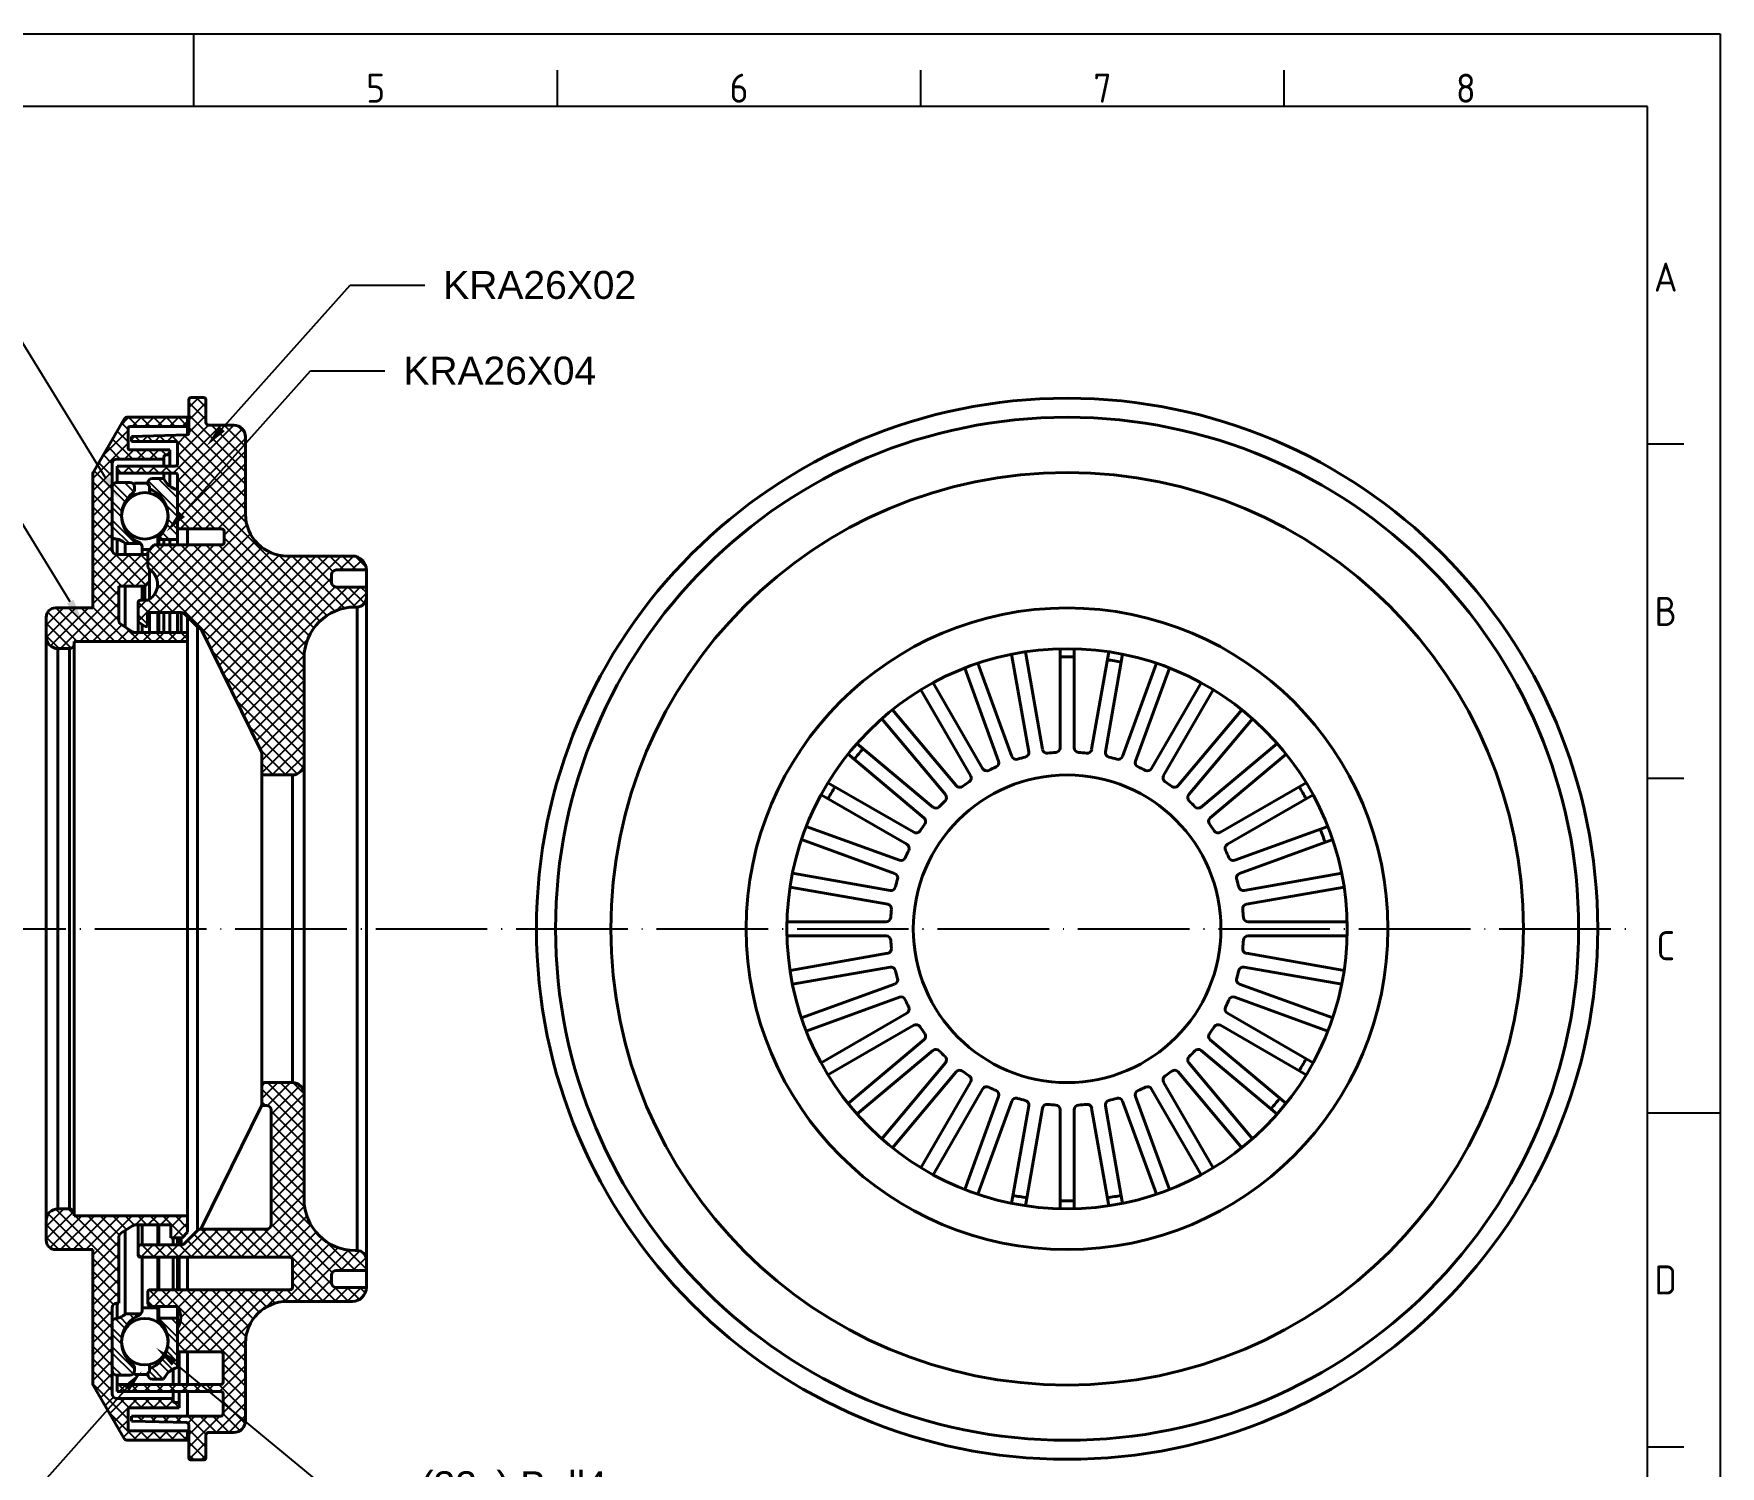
# Model space of a CAD drawing. Header units: millimetres. Extents: x 5041 to 5369, y 1806 to 2038.
# Drawn here: x 5187.5 to 5368.8, y 1883.7 to 2037.7 of the extents above; entities that cross this region are included whole.
import ezdxf
from ezdxf import colors
from ezdxf.entities.mleader import LeaderData, LeaderLine
from ezdxf.enums import TextEntityAlignment as Align
from ezdxf.math import Vec2, Vec3

# ---------------------------------------------------------------- set-up
doc = ezdxf.new("R2010")
doc.units = ezdxf.units.MM
doc.linetypes.add('ACAD_ISO04W100', pattern=[30, 24, -3, 0, -3])
doc.linetypes.add('ACAD_ISO05W100', pattern=[33, 24, -3, 0, -3, 0, -3])
for name, color, linetype, lineweight in [('AM_0', 7, 'Continuous', 40), ('AM_4', 1, 'ACAD_ISO04W100', 25), ('AM_5', 3, 'Continuous', 25), ('AM_BOR', 2, 'ACAD_ISO05W100', 35)]:
    doc.layers.add(name, color=color, linetype=linetype, lineweight=lineweight)
doc.styles.add('ACISOTS', font='isocp.shx', dxfattribs={"height": 1})
doc.styles.get("Standard").update_dxf_attribs({"font": 'arial.ttf'})
pattern_1 = [(315, (3410.1688, 6791.9046), (0.67351921, 0.67351921), []), (45, (3410.1688, 6791.9046), (-0.67351921, 0.67351921), [])]
pattern_2 = [(315, (3410.1688, 6791.9046), (1.0102788, 1.0102788), []), (315, (3410.1688, 6791.2311), (1.0102788, 1.0102788), [])]

# ---------------------------------------------------------------- blocks, each defined once
blk = doc.blocks.new('A3 ZTL')
for p, q in [((401.17, 280.82), (19.57, 280.82)), ((401.17, 9.78), (401.17, 280.82))]:
    blk.add_line(p, q)
at = {"layer": 'AM_BOR', "color": 135, "linetype": 'Continuous', "lineweight": 25}
for p, q in [((0, 290.61), (410.96, 290.61)), ((410.96, 290.61), (410.96, 0))]:
    blk.add_line(p, q, dxfattribs=at)
at = {"layer": 'AM_BOR', "color": 135, "lineweight": 25}
for p, q in [((205.48, 280.82), (205.48, 290.61)), ((254.4, 280.82), (254.4, 285.71)), ((303.33, 280.82), (303.33, 285.71)), ((352.25, 280.82), (352.25, 285.71)), ((406.07, 235.32), (401.17, 235.32)), ((406.07, 190.31), (401.17, 190.31)), ((401.17, 145.3), (410.96, 145.3)), ((406.07, 100.29), (401.17, 100.29))]:
    blk.add_line(p, q, dxfattribs=at)
at = {"layer": 'AM_BOR', "color": 135, "lineweight": 25, "style": 'ACISOTS'}
for s, p in [('5', (229.94, 283.27)), ('6', (278.86, 283.27)), ('7', (327.79, 283.27)), ('8', (376.71, 283.27)), ('A', (403.62, 257.83)), ('B', (403.62, 212.82)), ('C', (403.62, 167.81)), ('D', (403.62, 122.8))]:
    blk.add_text(s, height=3.91, dxfattribs=at).set_placement(p, align=Align.MIDDLE)

msp = doc.modelspace()

# ---------------------------------------------------------------- hatches: boundary and pattern name
at = {"layer": 'AM_5'}
h = msp.add_hatch(dxfattribs=at)
h.set_pattern_fill('ANSI37', color=256, scale=0.3, angle=-90, style=0)
h.set_pattern_definition(pattern_1)
h.paths.add_polyline_path([(5211.95, 1960.58, -0.114796), (5212, 1960.35), (5212, 1958.26, 0.414214), (5212.25, 1958.01), (5215.3, 1958.01, 0.414214), (5216.55, 1959.26), (5216.55, 1970.57, -0.414214), (5222.05, 1976.07), (5222.25, 1976.07, 0.414214), (5223.25, 1977.07), (5223.25, 1978.22), (5220, 1978.22, -0.414214), (5219.5, 1978.72), (5219.5, 1979.55, -0.414214), (5220, 1980.05), (5223.25, 1980.05, 0.414214), (5221.75, 1981.55), (5214.75, 1981.55, -0.414214), (5210.25, 1986.05), (5210.25, 1994.37, 0.414214), (5209, 1995.62), (5206.3, 1995.62, -0.414214), (5206, 1995.92), (5206, 1998.35, 0.414214), (5205.75, 1998.6), (5204.4, 1998.6, 0.414214), (5204.15, 1998.35), (5204.15, 1994.77, -0.406101), (5203.95, 1994.57), (5197.99, 1994.42), (5197.99, 1993.87), (5202.7, 1993.87, -0.414214), (5202.95, 1993.62), (5202.95, 1991.47, -0.414214), (5202.7, 1991.22), (5196.44, 1991.22), (5196.44, 1990.47), (5202.7, 1990.47, -0.414214), (5202.95, 1990.22), (5202.95, 1984.72, 0.414214), (5203.2, 1984.47), (5207.7, 1984.47, -0.414214), (5207.95, 1984.22), (5207.95, 1983, -0.414214), (5207.7, 1982.75), (5200.45, 1982.75), (5199.75, 1982.05), (5199.75, 1980.5, 0.247019), (5199.96, 1980.09, -0.543166), (5199.88, 1976.87, -0.138165), (5199.62, 1976.8), (5198.95, 1976.8, 0.414214), (5198.7, 1976.55), (5198.7, 1975.72), (5198.7, 1974.47), (5199.45, 1973.97), (5199.7, 1973.97), (5199.7, 1975.47), (5203.34, 1975.47, -0.198912), (5203.69, 1975.32), (5205.1, 1973.92, 0.109878), (5205.28, 1973.8, -0.193867), (5205.56, 1973.55)])
h = msp.add_hatch(dxfattribs=at)
h.set_pattern_fill('ANSI37', color=256, scale=0.3, angle=-90, style=0)
h.set_pattern_definition(pattern_1)
h.paths.add_polyline_path([(5204.03, 1972.35), (5204.03, 1973.32), (5198.38, 1973.32, -0.146218), (5198.11, 1973.4), (5196.86, 1974.22, -0.252691), (5196.63, 1974.64), (5196.63, 1978.32), (5199.43, 1978.32), (5199.93, 1978.82), (5199.93, 1980.12, -0.226438), (5199.75, 1980.5), (5199.75, 1981.72), (5196.43, 1981.72, -0.414214), (5195.93, 1982.22), (5195.93, 1991.47, -0.414214), (5196.43, 1991.97), (5201.48, 1991.97), (5201.48, 1992.22, -0.414214), (5201.68, 1992.42), (5202.13, 1992.42), (5202.13, 1992.97), (5197.83, 1992.97, -0.414214), (5197.63, 1993.17), (5197.63, 1995.27, -0.414214), (5197.83, 1995.47), (5204.03, 1995.47), (5204.03, 1996.47), (5197.48, 1996.47, 0.26675), (5197.26, 1996.35), (5193.87, 1990.53, 0.132791), (5193.83, 1990.4), (5193.83, 1975.97), (5189.83, 1975.97, 0.414214), (5188.83, 1974.97), (5188.83, 1972.85, 0.414214), (5190.08, 1971.6), (5191.33, 1971.6, 0.414214), (5191.83, 1972.1), (5191.83, 1972.35)])
h = msp.add_hatch(dxfattribs=at)
h.set_pattern_fill('ANSI32', color=256, scale=0.15, angle=-90, style=0)
h.set_pattern_definition(pattern_2)
h.paths.add_polyline_path([(5202.75, 1983.33, 0.414214), (5202.95, 1983.53), (5202.95, 1988.65, -0.229369), (5201.45, 1989.9), (5200.25, 1989.9, 0.414214), (5199.75, 1989.4), (5199.75, 1989.28), (5199.93, 1989.1), (5199.93, 1988.78, 0.009496), (5199.94, 1988.76, -0.547566), (5200.98, 1983.64, 0.607221), (5201.15, 1983.33)])
h.paths.add_polyline_path([(5197.33, 1982.9), (5198.99, 1982.9, 0.099246), (5198.83, 1983.01, -0.574443), (5198.14, 1988.33, 0.232602), (5198.33, 1988.73), (5198.33, 1988.97, 0.414214), (5197.83, 1989.47), (5196.43, 1989.47, 0.414214), (5195.93, 1988.97), (5195.93, 1983.62, 0.39581), (5196.12, 1983.42, -0.173369)])
h = msp.add_hatch(dxfattribs=at)
h.set_pattern_fill('ANSI37', color=256, scale=0.3, angle=-90, style=0)
h.set_pattern_definition(pattern_1)
h.paths.add_polyline_path([(5221.75, 1901.4, 0.414214), (5223.25, 1902.9), (5220, 1902.9, -0.414214), (5219.5, 1903.4), (5219.5, 1904.22, -0.414214), (5220, 1904.72), (5223.25, 1904.72), (5223.25, 1905.87, 0.414214), (5222.25, 1906.87), (5222.05, 1906.87, -0.414214), (5216.55, 1912.37), (5216.55, 1923.68, 0.414214), (5215.3, 1924.93), (5212.25, 1924.93, 0.414214), (5212, 1924.68), (5212, 1922.47), (5212.5, 1922.47, -0.414214), (5213, 1921.97), (5213, 1909.67, -0.414214), (5212.5, 1909.17), (5205.35, 1909.17, -0.036651), (5205.28, 1909.14, 0.109878), (5205.1, 1909.02), (5203.69, 1907.62, -0.198912), (5203.34, 1907.47), (5198.95, 1907.47, 0.414214), (5198.7, 1907.22), (5198.7, 1906.81), (5198.7, 1906.4, 0.414214), (5198.95, 1906.15), (5215.05, 1906.15, -0.414214), (5215.3, 1905.9), (5215.3, 1902.9, -0.414214), (5215.05, 1902.65), (5200, 1902.65, 0.414214), (5199.75, 1902.4), (5199.75, 1901.12), (5200, 1900.87), (5202.95, 1900.87, -0.293451), (5202.95, 1898.47), (5202.95, 1896.22, 0.414214), (5203.2, 1895.97), (5207.6, 1895.97, -0.414214), (5207.85, 1895.72), (5207.85, 1892.72, -0.414214), (5207.6, 1892.47), (5196.44, 1892.47), (5196.44, 1891.72), (5207.6, 1891.72, -0.414214), (5207.85, 1891.47), (5207.85, 1889.32, -0.414214), (5207.6, 1889.07), (5197.99, 1889.07), (5197.99, 1888.52), (5203.95, 1888.38, -0.40804), (5204.15, 1888.18), (5204.15, 1884.6, 0.414214), (5204.4, 1884.35), (5205.75, 1884.35, 0.414214), (5206, 1884.6), (5206, 1887.02, -0.414214), (5206.3, 1887.32), (5209, 1887.32, 0.414214), (5210.25, 1888.57), (5210.25, 1896.9, -0.414214), (5214.75, 1901.4)])
h = msp.add_hatch(dxfattribs=at)
h.set_pattern_fill('ANSI37', color=256, scale=0.3, angle=-90, style=0)
h.set_pattern_definition(pattern_1)
h.paths.add_polyline_path([(5197.26, 1886.6, 0.26675), (5197.48, 1886.47), (5204.03, 1886.47), (5204.03, 1887.47), (5197.83, 1887.47, -0.414214), (5197.63, 1887.67), (5197.63, 1889.77, -0.414214), (5197.83, 1889.97), (5203.13, 1889.97), (5203.13, 1890.52), (5202.68, 1890.52, -0.414214), (5202.48, 1890.72), (5202.48, 1890.97), (5196.43, 1890.97, -0.414214), (5195.93, 1891.47), (5195.93, 1900.72, -0.414214), (5196.43, 1901.22), (5196.63, 1901.22), (5196.63, 1908.3, -0.252691), (5196.86, 1908.72), (5198.11, 1909.54, -0.146218), (5198.38, 1909.62), (5202.23, 1909.62), (5202.23, 1908.25), (5203.43, 1908.25), (5204.03, 1908.85), (5204.03, 1910.6), (5191.83, 1910.6), (5191.83, 1910.85, 0.414214), (5191.33, 1911.35), (5190.08, 1911.35, 0.414214), (5188.83, 1910.1), (5188.83, 1907.97, 0.414214), (5189.83, 1906.97), (5193.83, 1906.97), (5193.83, 1892.54, 0.132791), (5193.87, 1892.41)])
h = msp.add_hatch(dxfattribs=at)
h.set_pattern_fill('ANSI32', color=256, scale=0.15, angle=-90, style=0)
h.set_pattern_definition(pattern_2)
h.paths.add_polyline_path([(5197.83, 1893.47, 0.414214), (5198.33, 1893.97), (5198.33, 1894.21, 0.232602), (5198.14, 1894.61, -0.574443), (5198.83, 1899.94, 0.099246), (5198.99, 1900.05), (5197.33, 1900.05, -0.173369), (5196.12, 1899.52, 0.39581), (5195.93, 1899.32), (5195.93, 1893.97, 0.414214), (5196.43, 1893.47)])
h = msp.add_hatch(dxfattribs=at)
h.set_pattern_fill('ANSI32', color=256, scale=0.15, angle=-90, style=0)
h.set_pattern_definition(pattern_2)
h.paths.add_polyline_path([(5202.95, 1894.29), (5202.95, 1899.41, 0.414214), (5202.75, 1899.61), (5201.15, 1899.61, 0.607221), (5200.98, 1899.3, -0.547566), (5199.94, 1894.18, 0.009496), (5199.93, 1894.17), (5199.93, 1893.85), (5199.75, 1893.67), (5199.75, 1893.54, 0.414214), (5200.25, 1893.04), (5201.45, 1893.04, -0.229369)])

# ---------------------------------------------------------------- linework, layer by layer
at = {"layer": 'AM_0'}
for p, q in [((5204.15, 1998.35), (5204.15, 1994.77)), ((5205.75, 1998.6), (5204.4, 1998.6)), ((5206, 1995.92), (5206, 1998.35)), ((5197.48, 1996.47), (5204.03, 1996.47)), ((5204.03, 1996.47), (5204.03, 1995.47)), ((5197.26, 1996.35), (5193.87, 1990.53)), ((5197.63, 1993.17), (5197.63, 1995.27)), ((5197.83, 1995.47), (5204.03, 1995.47)), ((5204.03, 1995.47), (5204.03, 1994.59)), ((5209, 1995.62), (5206.3, 1995.62)), ((5202.13, 1992.97), (5197.83, 1992.97)), ((5203.95, 1994.57), (5197.99, 1994.42)), ((5197.99, 1994.42), (5197.99, 1993.87)), ((5197.99, 1993.87), (5202.7, 1993.87)), ((5202.13, 1992.97), (5202.13, 1992.42)), ((5202.95, 1993.62), (5202.95, 1991.47)), ((5210.25, 1994.37), (5210.25, 1986.05)), ((5195.93, 1991.47), (5195.93, 1982.22)), ((5196.43, 1991.97), (5201.48, 1991.97)), ((5202.7, 1991.22), (5196.44, 1991.22)), ((5196.44, 1991.22), (5196.44, 1990.47)), ((5201.48, 1992.22), (5201.48, 1991.97)), ((5201.48, 1991.97), (5201.48, 1991.22)), ((5202.13, 1992.42), (5201.68, 1992.42)), ((5202.13, 1992.42), (5202.13, 1991.22)), ((5193.83, 1990.4), (5193.83, 1975.97)), ((5196.43, 1989.47), (5197.83, 1989.47)), ((5196.44, 1990.47), (5202.7, 1990.47)), ((5196.44, 1990.47), (5196.44, 1989.47)), ((5198.33, 1989.4), (5198.22, 1989.29)), ((5198.33, 1989.4), (5199.63, 1989.4)), ((5199.63, 1989.4), (5199.93, 1989.1)), ((5199.75, 1989.4), (5199.75, 1989.28)), ((5201.45, 1989.9), (5200.25, 1989.9)), ((5201.48, 1990.47), (5201.48, 1989.83)), ((5202.13, 1990.47), (5202.13, 1989.04)), ((5202.95, 1990.22), (5202.95, 1984.72)), ((5195.93, 1988.97), (5195.93, 1983.62)), ((5198.03, 1988.24), (5198.03, 1987.94)), ((5198.33, 1988.97), (5198.33, 1988.73)), ((5199.93, 1989.1), (5199.93, 1988.32)), ((5202.95, 1988.65), (5202.95, 1984.05)), ((5202.95, 1988.65), (5202.95, 1983.53)), ((5198.03, 1983.8), (5198.03, 1983.5)), ((5200.83, 1982.75), (5200.83, 1983.8)), ((5200.83, 1983.8), (5200.83, 1982.75)), ((5202.95, 1982.75), (5202.95, 1984.05)), ((5203.2, 1984.47), (5207.7, 1984.47)), ((5204.03, 1984.47), (5204.03, 1982.75)), ((5207.95, 1984.22), (5207.95, 1983)), ((5196.44, 1983.37), (5196.44, 1981.72)), ((5198.99, 1982.9), (5197.33, 1982.9)), ((5197.33, 1982.9), (5197.33, 1981.72)), ((5199.13, 1981.72), (5199.13, 1982.55)), ((5199.95, 1982.25), (5199.13, 1982.25)), ((5199.75, 1982.05), (5200.45, 1982.75)), ((5199.75, 1982.05), (5199.75, 1980.5)), ((5207.7, 1982.75), (5200.45, 1982.75)), ((5200.95, 1983.53), (5200.95, 1982.75)), ((5201.15, 1983.33), (5202.75, 1983.33)), ((5201.48, 1983.33), (5201.48, 1982.75)), ((5202.13, 1983.33), (5202.13, 1982.75)), ((5199.75, 1981.72), (5196.43, 1981.72)), ((5221.75, 1981.55), (5214.75, 1981.55)), ((5196.63, 1978.32), (5196.63, 1974.64)), ((5196.63, 1978.32), (5199.43, 1978.32)), ((5197.33, 1978.32), (5197.33, 1973.91)), ((5199.13, 1976.8), (5199.13, 1978.32)), ((5199.93, 1978.82), (5199.43, 1978.32)), ((5199.43, 1978.32), (5199.43, 1976.8)), ((5199.93, 1980.12), (5199.93, 1976.9)), ((5219.5, 1979.55), (5219.5, 1978.72)), ((5223.25, 1980.05), (5220, 1980.05)), ((5223.25, 1980.05), (5223.25, 1977.07)), ((5198.7, 1976.55), (5198.7, 1975.72)), ((5198.95, 1976.8), (5199.62, 1976.8)), ((5220, 1978.22), (5223.25, 1978.22)), ((5223.25, 1977.07), (5223.25, 1941.47)), ((5188.83, 1974.97), (5188.83, 1972.85)), ((5189.83, 1975.97), (5193.83, 1975.97)), ((5198.7, 1976.13), (5198.7, 1973.32)), ((5199.7, 1975.47), (5203.34, 1975.47)), ((5199.7, 1973.97), (5199.7, 1975.47)), ((5199.93, 1975.47), (5199.93, 1973.32)), ((5200.83, 1975.47), (5200.83, 1973.32)), ((5200.83, 1973.32), (5200.83, 1975.47)), ((5200.95, 1973.32), (5200.95, 1975.47)), ((5201.48, 1975.47), (5201.48, 1973.32)), ((5202.13, 1975.47), (5202.13, 1973.32)), ((5202.95, 1973.32), (5202.95, 1975.47)), ((5203.34, 1975.47), (5203.34, 1973.32)), ((5203.55, 1975.47), (5203.55, 1975.47)), ((5203.69, 1975.32), (5205.1, 1973.92)), ((5204.03, 1974.99), (5204.03, 1941.47)), ((5222.25, 1976.07), (5222.05, 1976.07)), ((5222.25, 1976.07), (5222.25, 1941.47)), ((5198.11, 1973.4), (5196.86, 1974.22)), ((5204.03, 1973.32), (5198.38, 1973.32)), ((5199.45, 1973.97), (5198.7, 1974.47)), ((5199.13, 1973.32), (5199.13, 1974.18)), ((5199.45, 1973.97), (5199.7, 1973.97)), ((5204.03, 1973.32), (5204.03, 1972.35)), ((5205.1, 1973.92), (5205.1, 1941.47)), ((5205.56, 1973.55), (5211.95, 1960.58)), ((5188.83, 1972.85), (5188.83, 1941.47)), ((5190.08, 1971.6), (5191.33, 1971.6)), ((5190.08, 1971.6), (5190.08, 1941.47)), ((5191.33, 1971.6), (5191.33, 1941.47)), ((5191.83, 1972.35), (5191.83, 1972.1)), ((5191.83, 1972.35), (5204.03, 1972.35)), ((5191.83, 1972.1), (5191.83, 1941.47)), ((5204.03, 1972.35), (5204.03, 1941.47)), ((5294.1, 1971.26), (5295.95, 1960.77)), ((5297.84, 1971.59), (5297.84, 1960.93)), ((5299.34, 1971.59), (5299.34, 1960.93)), ((5303.08, 1971.26), (5301.23, 1960.77)), ((5216.55, 1970.57), (5216.55, 1941.47)), ((5287.59, 1969.51), (5291.23, 1959.5)), ((5289, 1970.03), (5292.64, 1960.01)), ((5292.62, 1971), (5294.47, 1960.51)), ((5304.56, 1971), (5302.71, 1960.51)), ((5308.19, 1970.03), (5304.54, 1960.01)), ((5309.6, 1969.51), (5305.95, 1959.5)), ((5284.18, 1967.93), (5289.51, 1958.7)), ((5313, 1967.93), (5307.67, 1958.7)), ((5282.88, 1967.18), (5288.21, 1957.95)), ((5314.3, 1967.18), (5308.97, 1957.95)), ((5278.66, 1964.06), (5285.51, 1955.9)), ((5279.81, 1965.02), (5286.66, 1956.86)), ((5317.37, 1965.02), (5310.52, 1956.86)), ((5318.52, 1964.06), (5311.67, 1955.9)), ((5212, 1958.26), (5212, 1960.35)), ((5275.04, 1960.25), (5283.2, 1953.41)), ((5276, 1961.4), (5284.17, 1954.55)), ((5321.18, 1961.4), (5313.02, 1954.55)), ((5322.14, 1960.25), (5313.98, 1953.41)), ((5212, 1958.26), (5212, 1941.47)), ((5212.25, 1958.01), (5215.3, 1958.01)), ((5215.3, 1958.01), (5215.3, 1941.47)), ((5272.88, 1957.18), (5282.11, 1951.85)), ((5324.3, 1957.18), (5315.07, 1951.85)), ((5272.13, 1955.88), (5281.36, 1950.55)), ((5325.05, 1955.88), (5315.82, 1950.55)), ((5270.55, 1952.48), (5280.56, 1948.83)), ((5326.63, 1952.48), (5316.62, 1948.83)), ((5270.03, 1951.07), (5280.05, 1947.42)), ((5327.15, 1951.07), (5317.13, 1947.42)), ((5268.8, 1945.96), (5279.3, 1944.11)), ((5269.06, 1947.44), (5279.56, 1945.59)), ((5328.12, 1947.44), (5317.62, 1945.59)), ((5328.38, 1945.96), (5317.89, 1944.11)), ((5268.47, 1942.22), (5279.13, 1942.22)), ((5328.71, 1942.22), (5318.05, 1942.22)), ((5188.83, 1910.1), (5188.83, 1941.47)), ((5190.08, 1911.35), (5190.08, 1941.47)), ((5191.33, 1911.35), (5191.33, 1941.47)), ((5191.83, 1910.85), (5191.83, 1941.47)), ((5204.03, 1910.6), (5204.03, 1941.47)), ((5205.1, 1909.02), (5205.1, 1941.47)), ((5212, 1924.68), (5212, 1941.47)), ((5215.3, 1924.93), (5215.3, 1941.47)), ((5216.55, 1912.37), (5216.55, 1941.47)), ((5222.25, 1906.87), (5222.25, 1941.47)), ((5223.25, 1905.87), (5223.25, 1941.47)), ((5268.47, 1940.72), (5279.13, 1940.72)), ((5328.71, 1940.72), (5318.05, 1940.72)), ((5268.8, 1936.98), (5279.3, 1938.83)), ((5328.38, 1936.98), (5317.89, 1938.83)), ((5269.06, 1935.5), (5279.56, 1937.35)), ((5328.12, 1935.5), (5317.62, 1937.35)), ((5270.03, 1931.88), (5280.05, 1935.52)), ((5327.15, 1931.88), (5317.13, 1935.52)), ((5270.55, 1930.47), (5280.56, 1934.11)), ((5326.63, 1930.47), (5316.62, 1934.11)), ((5272.13, 1927.06), (5281.36, 1932.39)), ((5325.05, 1927.06), (5315.82, 1932.39)), ((5272.88, 1925.76), (5282.11, 1931.09)), ((5275.04, 1922.69), (5283.2, 1929.54)), ((5322.14, 1922.69), (5313.98, 1929.54)), ((5324.3, 1925.76), (5315.07, 1931.09)), ((5276, 1921.54), (5284.17, 1928.39)), ((5321.18, 1921.54), (5313.02, 1928.39)), ((5278.66, 1918.88), (5285.51, 1927.05)), ((5279.81, 1917.92), (5286.66, 1926.08)), ((5317.37, 1917.92), (5310.52, 1926.08)), ((5318.52, 1918.88), (5311.67, 1927.05)), ((5212, 1924.68), (5212, 1922.47)), ((5212.25, 1924.93), (5215.3, 1924.93)), ((5282.88, 1915.77), (5288.21, 1924.99)), ((5284.18, 1915.02), (5289.51, 1924.24)), ((5313, 1915.02), (5307.67, 1924.24)), ((5314.3, 1915.77), (5308.97, 1924.99)), ((5205.56, 1909.39), (5211.95, 1922.37)), ((5211.98, 1922.47), (5212.5, 1922.47)), ((5287.59, 1913.43), (5291.23, 1923.44)), ((5289, 1912.92), (5292.64, 1922.93)), ((5292.62, 1911.94), (5294.47, 1922.44)), ((5294.1, 1911.68), (5295.95, 1922.18)), ((5303.08, 1911.68), (5301.23, 1922.18)), ((5304.56, 1911.94), (5302.71, 1922.44)), ((5308.19, 1912.92), (5304.54, 1922.93)), ((5309.6, 1913.43), (5305.95, 1923.44)), ((5213, 1909.67), (5213, 1921.97)), ((5297.84, 1911.36), (5297.84, 1922.01)), ((5299.34, 1911.36), (5299.34, 1922.01)), ((5190.08, 1911.35), (5191.33, 1911.35)), ((5188.83, 1907.97), (5188.83, 1910.1)), ((5191.83, 1910.6), (5191.83, 1910.85)), ((5191.83, 1910.6), (5204.03, 1910.6)), ((5198.11, 1909.54), (5196.86, 1908.72)), ((5202.23, 1909.62), (5198.38, 1909.62)), ((5198.7, 1906.81), (5198.7, 1909.62)), ((5199.13, 1909.62), (5199.13, 1907.47)), ((5200.83, 1907.47), (5200.83, 1909.62)), ((5200.83, 1909.62), (5200.83, 1907.47)), ((5200.95, 1907.47), (5200.95, 1909.62)), ((5202.23, 1908.25), (5202.23, 1909.62)), ((5204.03, 1908.85), (5204.03, 1910.6)), ((5196.63, 1901.22), (5196.63, 1908.3)), ((5197.33, 1900.05), (5197.33, 1909.03)), ((5203.43, 1908.25), (5202.23, 1908.25)), ((5202.48, 1907.47), (5202.48, 1908.25)), ((5202.95, 1908.25), (5202.95, 1907.47)), ((5203.13, 1907.47), (5203.13, 1908.25)), ((5203.34, 1907.47), (5203.34, 1908.25)), ((5204.03, 1908.85), (5203.43, 1908.25)), ((5203.69, 1907.62), (5205.1, 1909.02)), ((5212.5, 1909.17), (5205.35, 1909.17)), ((5189.83, 1906.97), (5193.83, 1906.97)), ((5193.83, 1892.54), (5193.83, 1906.97)), ((5198.7, 1906.4), (5198.7, 1907.22)), ((5198.95, 1907.47), (5203.34, 1907.47)), ((5198.95, 1906.15), (5199.62, 1906.15)), ((5198.95, 1906.15), (5215.05, 1906.15)), ((5199.13, 1906.15), (5199.13, 1900.4)), ((5200.83, 1906.15), (5200.83, 1902.65)), ((5200.83, 1902.65), (5200.83, 1906.15)), ((5200.95, 1902.65), (5200.95, 1906.15)), ((5202.48, 1902.65), (5202.48, 1906.15)), ((5202.95, 1906.15), (5202.95, 1902.65)), ((5203.13, 1902.65), (5203.13, 1906.15)), ((5203.55, 1907.47), (5203.55, 1907.47)), ((5204.03, 1902.65), (5204.03, 1906.15)), ((5215.3, 1902.9), (5215.3, 1905.9)), ((5222.25, 1906.87), (5222.05, 1906.87)), ((5223.25, 1902.9), (5223.25, 1905.87)), ((5219.5, 1903.4), (5219.5, 1904.22)), ((5220, 1904.72), (5223.25, 1904.72)), ((5199.75, 1901.12), (5199.75, 1902.4)), ((5215.05, 1902.65), (5200, 1902.65)), ((5223.25, 1902.9), (5220, 1902.9)), ((5195.93, 1891.47), (5195.93, 1900.72)), ((5196.43, 1901.22), (5196.63, 1901.22)), ((5196.44, 1899.57), (5196.44, 1901.22)), ((5200.63, 1900.7), (5199.13, 1900.7)), ((5200, 1900.87), (5199.75, 1901.12)), ((5202.95, 1900.87), (5200, 1900.87)), ((5200.83, 1900.2), (5200.83, 1900.87)), ((5200.83, 1900.87), (5200.83, 1899.14)), ((5200.83, 1899.14), (5200.83, 1900.5)), ((5200.95, 1899.41), (5200.95, 1900.87)), ((5202.95, 1900.87), (5202.95, 1898.89)), ((5221.75, 1901.4), (5214.75, 1901.4)), ((5195.93, 1893.97), (5195.93, 1899.32)), ((5198.99, 1900.05), (5197.33, 1900.05)), ((5198.03, 1899.14), (5198.03, 1899.44)), ((5201.15, 1899.61), (5202.75, 1899.61)), ((5202.95, 1894.29), (5202.95, 1899.41)), ((5202.95, 1894.29), (5202.95, 1898.89)), ((5202.95, 1896.22), (5202.95, 1898.47)), ((5210.25, 1888.57), (5210.25, 1896.9)), ((5198.03, 1894.7), (5198.03, 1895)), ((5203.13, 1892.47), (5203.13, 1895.98)), ((5207.6, 1895.97), (5203.2, 1895.97)), ((5204.03, 1892.47), (5204.03, 1895.97)), ((5207.85, 1892.72), (5207.85, 1895.72)), ((5196.43, 1893.47), (5197.83, 1893.47)), ((5196.44, 1892.47), (5196.44, 1893.47)), ((5198.33, 1893.55), (5198.22, 1893.65)), ((5198.33, 1893.97), (5198.33, 1894.21)), ((5198.33, 1893.55), (5199.63, 1893.55)), ((5199.63, 1893.55), (5199.93, 1893.85)), ((5199.75, 1893.54), (5199.75, 1893.67)), ((5199.93, 1893.85), (5199.93, 1894.62)), ((5202.48, 1892.47), (5202.48, 1894.12)), ((5197.26, 1886.6), (5193.87, 1892.41)), ((5196.44, 1892.47), (5207.6, 1892.47)), ((5196.44, 1891.72), (5196.44, 1892.47)), ((5207.6, 1891.72), (5196.44, 1891.72)), ((5201.45, 1893.04), (5200.25, 1893.04)), ((5202.48, 1890.97), (5202.48, 1891.72)), ((5203.13, 1890.52), (5203.13, 1891.72)), ((5204.03, 1889.07), (5204.03, 1891.72)), ((5207.85, 1889.32), (5207.85, 1891.47)), ((5196.43, 1890.97), (5202.48, 1890.97)), ((5197.63, 1889.77), (5197.63, 1887.67)), ((5203.13, 1889.97), (5197.83, 1889.97)), ((5202.48, 1890.72), (5202.48, 1890.97)), ((5203.13, 1890.52), (5202.68, 1890.52)), ((5203.13, 1889.97), (5203.13, 1890.52)), ((5197.99, 1889.07), (5207.6, 1889.07)), ((5197.99, 1888.52), (5197.99, 1889.07)), ((5203.95, 1888.38), (5197.99, 1888.52)), ((5204.15, 1884.6), (5204.15, 1888.18)), ((5197.48, 1886.47), (5204.03, 1886.47)), ((5197.83, 1887.47), (5204.03, 1887.47)), ((5204.03, 1886.47), (5204.03, 1887.47)), ((5206, 1887.02), (5206, 1884.6)), ((5209, 1887.32), (5206.3, 1887.32)), ((5205.75, 1884.35), (5204.4, 1884.35))]:
    msp.add_line(p, q, dxfattribs=at)
for centre, radius in [((5298.59, 1941.47), 57.05), ((5298.59, 1941.47), 55), ((5298.59, 1941.47), 49.06), ((5199.43, 1985.87), 2.5), ((5298.59, 1941.47), 34.5), ((5298.59, 1941.47), 30.12), ((5298.59, 1941.47), 16.54), ((5199.43, 1897.07), 2.5)]:
    msp.add_circle(centre, radius, dxfattribs=at)
for centre, radius, start, end in [((5204.4, 1998.35), 0.25, 90, 180), ((5205.75, 1998.35), 0.25, 0, 90), ((5197.48, 1996.22), 0.25, 90, 149.7436), ((5197.83, 1995.27), 0.2, 90, 180), ((5203.95, 1994.77), 0.2, 271.2103, 0), ((5206.3, 1995.92), 0.3, 180, 270), ((5209, 1994.37), 1.25, 0, 90), ((5197.83, 1993.17), 0.2, 180, 270), ((5202.7, 1993.62), 0.25, 0, 90), ((5196.43, 1991.47), 0.5, 90, 180), ((5201.68, 1992.22), 0.2, 90, 180), ((5202.7, 1991.47), 0.25, 270, 0), ((5194.08, 1990.4), 0.25, 149.7436, 180), ((5196.43, 1988.97), 0.5, 90, 180), ((5197.83, 1988.97), 0.5, 0, 90), ((5200.25, 1989.4), 0.5, 90, 180), ((5203.49, 1990.83), 2.24, 204.3576, 256.0312), ((5202.7, 1990.22), 0.25, 0, 90), ((5200.04, 1985.87), 3.11, 127.6229, 247.1226), ((5197.83, 1988.73), 0.5, 307.6229, 0), ((5200.25, 1989.16), 0.5, 230.2008, 232.3771), ((5198.83, 1985.87), 3.1, 314.0878, 68.9023), ((5214.75, 1986.05), 4.5, 180, 270), ((5203.2, 1984.72), 0.25, 180, 270), ((5207.7, 1984.22), 0.25, 0, 90), ((5196.13, 1983.62), 0.2, 180, 266.3766), ((5196.43, 1982.22), 0.5, 180, 270), ((5196, 1981.46), 1.96, 47.0345, 86.3766), ((5198.63, 1982.55), 0.5, 0, 67.1226), ((5201.15, 1983.53), 0.2, 144.932, 270), ((5202.75, 1983.53), 0.2, 270, 0), ((5207.7, 1983), 0.25, 270, 0), ((5200.25, 1980.5), 0.5, 180, 235.5015), ((5221.75, 1980.05), 1.5, 0, 90), ((5198.88, 1978.51), 1.92, 301.4638, 55.5015), ((5220, 1979.55), 0.5, 90, 180), ((5220, 1978.72), 0.5, 180, 270), ((5198.95, 1976.55), 0.25, 90, 180), ((5199.62, 1977.3), 0.5, 270, 301.4638), ((5222.25, 1977.07), 1, 270, 0), ((5189.83, 1974.97), 1, 90, 180), ((5203.34, 1974.97), 0.5, 45, 90), ((5222.05, 1970.57), 5.5, 90, 180), ((5197.13, 1974.64), 0.5, 180, 236.7251), ((5198.38, 1973.82), 0.5, 236.7251, 270), ((5205.45, 1974.27), 0.5, 225, 250.0815), ((5205.11, 1973.33), 0.5, 26.1947, 70.0815), ((5190.08, 1972.85), 1.25, 180, 270), ((5191.33, 1972.1), 0.5, 270, 0), ((5298.59, 1941.47), 29.25, 88.5307, 91.4693), ((5298.59, 1941.47), 29.25, 78.5307, 81.4693), ((5211.5, 1960.35), 0.5, 0, 26.1947), ((5298.59, 1941.47), 29.25, 138.5307, 141.4693), ((5293.98, 1960.42), 0.5, 283.6753, 10), ((5296.44, 1960.85), 0.5, 190, 276.3247), ((5298.59, 1941.47), 19, 93.6753, 96.3247), ((5297.34, 1960.93), 0.5, 273.6753, 360), ((5299.84, 1960.93), 0.5, 180, 266.3247), ((5298.59, 1941.47), 19, 83.6753, 86.3247), ((5300.74, 1960.85), 0.5, 263.6753, 350), ((5303.2, 1960.42), 0.5, 170, 256.3247), ((5215.3, 1959.26), 1.25, 270, 0), ((5289.94, 1958.95), 0.5, 210, 296.3247), ((5298.59, 1941.47), 19, 113.6753, 116.3247), ((5290.76, 1959.33), 0.5, 293.6753, 20), ((5293.11, 1960.18), 0.5, 200, 286.3247), ((5298.59, 1941.47), 19, 103.6753, 106.3247), ((5298.59, 1941.47), 19, 73.6753, 76.3247), ((5304.07, 1960.18), 0.5, 253.6753, 340), ((5306.42, 1959.33), 0.5, 160, 246.3247), ((5298.59, 1941.47), 19, 63.6753, 66.3247), ((5307.24, 1958.95), 0.5, 243.6753, 330), ((5212.25, 1958.26), 0.25, 180, 270), ((5298.59, 1941.47), 29.25, 148.5307, 151.4693), ((5287.04, 1957.18), 0.5, 220, 306.3247), ((5298.59, 1941.47), 19, 123.6753, 126.3247), ((5287.78, 1957.7), 0.5, 303.6753, 30), ((5309.4, 1957.7), 0.5, 150, 236.3247), ((5298.59, 1941.47), 19, 53.6753, 56.3247), ((5310.14, 1957.18), 0.5, 233.6753, 320), ((5298.59, 1941.47), 29.25, 28.5307, 31.4693), ((5298.59, 1941.47), 19, 133.6753, 136.3247), ((5285.12, 1955.57), 0.5, 313.6753, 40), ((5312.06, 1955.57), 0.5, 140, 226.3247), ((5298.59, 1941.47), 19, 43.6753, 46.3247), ((5282.88, 1953.02), 0.5, 323.6753, 50), ((5284.49, 1954.94), 0.5, 230, 316.3247), ((5312.69, 1954.94), 0.5, 223.6753, 310), ((5314.3, 1953.02), 0.5, 130, 216.3247), ((5282.36, 1952.28), 0.5, 240, 326.3247), ((5298.59, 1941.47), 19, 143.6753, 146.3247), ((5298.59, 1941.47), 19, 33.6753, 36.3247), ((5298.59, 1941.47), 19, 33.6753, 36.3247), ((5314.82, 1952.28), 0.5, 213.6753, 300), ((5298.59, 1941.47), 29.25, 18.5307, 21.4693), ((5298.59, 1941.47), 19, 153.6753, 156.3247), ((5281.11, 1950.12), 0.5, 333.6753, 60), ((5316.07, 1950.12), 0.5, 120, 206.3247), ((5298.59, 1941.47), 19, 23.6753, 26.3247), ((5298.59, 1941.47), 19, 23.6753, 26.3247), ((5280.73, 1949.3), 0.5, 250, 336.3247), ((5316.45, 1949.3), 0.5, 203.6753, 290), ((5279.64, 1946.08), 0.5, 260, 346.3247), ((5279.88, 1946.95), 0.5, 343.6753, 70), ((5298.59, 1941.47), 19, 163.6753, 166.3247), ((5317.3, 1946.95), 0.5, 110, 196.3247), ((5298.59, 1941.47), 19, 13.6753, 16.3247), ((5298.59, 1941.47), 19, 13.6753, 16.3247), ((5317.54, 1946.08), 0.5, 193.6753, 280), ((5279.21, 1943.62), 0.5, 353.6753, 80), ((5317.97, 1943.62), 0.5, 100, 186.3247), ((5279.13, 1942.72), 0.5, 270, 356.3247), ((5298.59, 1941.47), 19, 173.6753, 176.3247), ((5298.59, 1941.47), 19, 3.6753, 6.3247), ((5298.59, 1941.47), 19, 3.6753, 6.3247), ((5318.05, 1942.72), 0.5, 183.6753, 270), ((5279.13, 1940.22), 0.5, 3.6753, 90), ((5298.59, 1941.47), 19, 183.6753, 186.3247), ((5298.59, 1941.47), 19, 353.6753, 356.3247), ((5318.05, 1940.22), 0.5, 90, 176.3247), ((5279.21, 1939.32), 0.5, 280, 6.3247), ((5317.97, 1939.32), 0.5, 173.6753, 260), ((5279.64, 1936.86), 0.5, 13.6753, 100), ((5298.59, 1941.47), 19, 193.6753, 196.3247), ((5298.59, 1941.47), 19, 343.6753, 346.3247), ((5317.54, 1936.86), 0.5, 80, 166.3247), ((5279.88, 1935.99), 0.5, 290, 16.3247), ((5317.3, 1935.99), 0.5, 163.6753, 250), ((5280.73, 1933.64), 0.5, 23.6753, 110), ((5298.59, 1941.47), 19, 203.6753, 206.3247), ((5281.11, 1932.82), 0.5, 300, 26.3247), ((5316.07, 1932.82), 0.5, 153.6753, 240), ((5298.59, 1941.47), 19, 333.6753, 336.3247), ((5316.45, 1933.64), 0.5, 70, 156.3247), ((5282.36, 1930.66), 0.5, 33.6753, 120), ((5298.59, 1941.47), 19, 213.6753, 216.3247), ((5282.88, 1929.92), 0.5, 310, 36.3247), ((5314.3, 1929.92), 0.5, 143.6753, 230), ((5298.59, 1941.47), 19, 323.6753, 326.3247), ((5314.82, 1930.66), 0.5, 60, 146.3247), ((5284.49, 1928), 0.5, 43.6753, 130), ((5298.59, 1941.47), 19, 223.6753, 226.3247), ((5285.12, 1927.37), 0.5, 320, 46.3247), ((5312.06, 1927.37), 0.5, 133.6753, 220), ((5298.59, 1941.47), 19, 313.6753, 316.3247), ((5312.69, 1928), 0.5, 50, 136.3247), ((5287.04, 1925.76), 0.5, 53.6753, 140), ((5298.59, 1941.47), 19, 233.6753, 236.3247), ((5298.59, 1941.47), 19, 303.6753, 306.3247), ((5310.14, 1925.76), 0.5, 40, 126.3247), ((5298.59, 1941.47), 29.25, 328.5307, 331.4693), ((5212.25, 1924.68), 0.25, 90, 180), ((5215.3, 1923.68), 1.25, 0, 90), ((5287.78, 1925.24), 0.5, 330, 56.3247), ((5289.94, 1923.99), 0.5, 63.6753, 150), ((5298.59, 1941.47), 19, 243.6753, 246.3247), ((5290.76, 1923.61), 0.5, 340, 66.3247), ((5306.42, 1923.61), 0.5, 113.6753, 200), ((5298.59, 1941.47), 19, 293.6753, 296.3247), ((5307.24, 1923.99), 0.5, 30, 116.3247), ((5309.4, 1925.24), 0.5, 123.6753, 210), ((5211.5, 1922.59), 0.5, 333.8053, 0), ((5212.5, 1921.97), 0.5, 0, 90), ((5293.11, 1922.76), 0.5, 73.6753, 160), ((5298.59, 1941.47), 19, 253.6753, 256.3247), ((5293.98, 1922.52), 0.5, 350, 76.3247), ((5296.44, 1922.09), 0.5, 83.6753, 170), ((5298.59, 1941.47), 19, 263.6753, 266.3247), ((5297.34, 1922.01), 0.5, 0, 86.3247), ((5299.84, 1922.01), 0.5, 93.6753, 180), ((5298.59, 1941.47), 19, 273.6753, 276.3247), ((5300.74, 1922.09), 0.5, 10, 96.3247), ((5303.2, 1922.52), 0.5, 103.6753, 190), ((5298.59, 1941.47), 19, 283.6753, 286.3247), ((5304.07, 1922.76), 0.5, 20, 106.3247), ((5298.59, 1941.47), 29.25, 318.5307, 321.4693), ((5190.08, 1910.1), 1.25, 90, 180), ((5191.33, 1910.85), 0.5, 0, 90), ((5222.05, 1912.37), 5.5, 180, 270), ((5298.59, 1941.47), 29.25, 258.5307, 261.4693), ((5298.59, 1941.47), 29.25, 268.5307, 271.4693), ((5298.59, 1941.47), 29.25, 278.5307, 281.4693), ((5198.38, 1909.12), 0.5, 90, 123.2749), ((5212.5, 1909.67), 0.5, 270, 0), ((5189.83, 1907.97), 1, 180, 270), ((5197.13, 1908.3), 0.5, 123.2749, 180), ((5203.34, 1907.97), 0.5, 270, 315), ((5205.45, 1908.67), 0.5, 109.9185, 135), ((5205.11, 1909.61), 0.5, 289.9185, 333.8053), ((5198.95, 1907.22), 0.25, 90, 180), ((5198.95, 1906.4), 0.25, 180, 270), ((5215.05, 1905.9), 0.25, 0, 90), ((5222.25, 1905.87), 1, 0, 90), ((5220, 1904.22), 0.5, 90, 180), ((5200, 1902.4), 0.25, 90, 180), ((5215.05, 1902.9), 0.25, 270, 0), ((5220, 1903.4), 0.5, 180, 270), ((5221.75, 1902.9), 1.5, 270, 0), ((5196.43, 1900.72), 0.5, 90, 180), ((5198.63, 1900.4), 0.5, 292.8774, 0), ((5200.63, 1900.5), 0.2, 0, 90), ((5201.08, 1899.67), 2.22, 327.2912, 32.7088), ((5214.75, 1896.9), 4.5, 90, 180), ((5196.13, 1899.32), 0.2, 93.6234, 180), ((5196, 1901.48), 1.96, 273.6234, 312.9655), ((5200.04, 1897.07), 3.11, 112.8774, 232.3771), ((5198.83, 1897.07), 3.1, 291.0977, 45.9122), ((5201.15, 1899.41), 0.2, 90, 215.068), ((5202.75, 1899.41), 0.2, 0, 90), ((5203.2, 1896.22), 0.25, 180, 270), ((5207.6, 1895.72), 0.25, 0, 90), ((5196.43, 1893.97), 0.5, 180, 270), ((5197.83, 1893.97), 0.5, 270, 0), ((5197.83, 1894.21), 0.5, 0, 52.3771), ((5200.25, 1893.54), 0.5, 180, 270), ((5200.25, 1893.78), 0.5, 127.6229, 129.7992), ((5203.49, 1892.12), 2.24, 103.9688, 155.6424), ((5194.08, 1892.54), 0.25, 180, 210.2564), ((5196.43, 1891.47), 0.5, 180, 270), ((5207.6, 1892.72), 0.25, 270, 0), ((5207.6, 1891.47), 0.25, 0, 90), ((5197.83, 1889.77), 0.2, 90, 180), ((5202.68, 1890.72), 0.2, 180, 270), ((5197.83, 1887.67), 0.2, 180, 270), ((5203.95, 1888.18), 0.2, 0, 88.7897), ((5207.6, 1889.32), 0.25, 270, 0), ((5209, 1888.57), 1.25, 270, 0), ((5197.48, 1886.72), 0.25, 210.2564, 270), ((5206.3, 1887.02), 0.3, 90, 180), ((5204.4, 1884.6), 0.25, 180, 270), ((5205.75, 1884.6), 0.25, 270, 0)]:
    msp.add_arc(centre, radius, start, end, dxfattribs=at)
at = {"layer": 'AM_4', "ltscale": 0.5}
msp.add_line((5058.15, 1941.47), (5359.68, 1941.47), dxfattribs=at)

# ---------------------------------------------------------------- block references
at = {"linetype": 'ByBlock', "lineweight": 0, "xscale": 0.7986000000000003, "yscale": 0.7986000000000003, "zscale": 0.7986000000000003}
msp.add_blockref('A3 ZTL', (5040.62, 1805.64), dxfattribs=at)

# ---------------------------------------------------------------- leaders
at = {"layer": 'AM_5'}
ml = msp.add_multileader_mtext('Standard', dxfattribs=at)
ml.set_content('KRA26X02', color=256)
ml.set_leader_properties()
ml.build(insert=Vec2(0, 0))
ml.multileader.update_dxf_attribs({"arrow_head_size": 2.5})
ctx = ml.context
ctx.base_point, ctx.char_height, ctx.arrow_head_size, ctx.plane_origin = Vec3(5229.52, 2010.68), 3, 2.5, Vec3(5206.06, 1993.38)
notes = []
notes.append((ctx, [(0, (1, 1, 0), (5221.52, 2010.68), (1, 0), 8, [(0, [(5206.06, 1993.38)], 0, [])])]))
ctx.mtext.insert, ctx.mtext.flow_direction = Vec3(5231.52, 2012.2), 5
ml = msp.add_multileader_mtext('Standard', dxfattribs=at)
ml.set_content('KRA26X03', color=256)
ml.set_leader_properties()
ml.build(insert=Vec2(0, 0))
ml.multileader.update_dxf_attribs({"arrow_head_size": 2.5})
ctx = ml.context
ctx.base_point, ctx.char_height, ctx.arrow_head_size, ctx.plane_origin = Vec3(5153.1, 2006.03), 3, 2.5, Vec3(5196.58, 1987.71)
ctx.text_align_type = 2
notes.append((ctx, [(0, (1, 1, 0), (5185.33, 2006.03), (-1, 0), 8, [(0, [(5196.58, 1987.71)], 0, [])])]))
ctx.mtext.insert, ctx.mtext.alignment, ctx.mtext.flow_direction = Vec3(5175.33, 2007.56), 3, 5
ml = msp.add_multileader_mtext('Standard', dxfattribs=at)
ml.set_content('KRA26X04', color=256)
ml.set_leader_properties()
ml.build(insert=Vec2(0, 0))
ml.multileader.update_dxf_attribs({"arrow_head_size": 2.5})
ctx = ml.context
ctx.base_point, ctx.char_height, ctx.arrow_head_size, ctx.plane_origin = Vec3(5225.23, 2001.47), 3, 2.5, Vec3(5201.77, 1984.17)
notes.append((ctx, [(0, (1, 1, 0), (5217.23, 2001.47), (1, 0), 8, [(0, [(5201.77, 1984.17)], 0, [])])]))
ctx.mtext.insert, ctx.mtext.flow_direction = Vec3(5227.23, 2002.99), 5
ml = msp.add_multileader_mtext('Standard', dxfattribs=at)
ml.set_content('KRA26X01', color=256)
ml.set_leader_properties()
ml.build(insert=Vec2(0, 0))
ml.multileader.update_dxf_attribs({"arrow_head_size": 2.5})
ctx = ml.context
ctx.base_point, ctx.char_height, ctx.arrow_head_size, ctx.plane_origin = Vec3(5149.8, 1992.84), 3, 2.5, Vec3(5192.71, 1974.51)
ctx.text_align_type = 2
notes.append((ctx, [(0, (1, 1, 0), (5181.46, 1992.84), (-1, 0), 8, [(0, [(5192.71, 1974.51)], 0, [])])]))
ctx.mtext.insert, ctx.mtext.alignment, ctx.mtext.flow_direction = Vec3(5171.46, 1994.36), 3, 5
ml = msp.add_multileader_mtext('Standard', dxfattribs=at)
ml.set_content('(32x) Ball4', color=256)
ml.set_leader_properties()
ml.build(insert=Vec2(0, 0))
ml.multileader.update_dxf_attribs({"arrow_head_size": 2.5})
ctx = ml.context
ctx.base_point, ctx.char_height, ctx.arrow_head_size, ctx.plane_origin = Vec3(5227.08, 1881.19), 3, 2.5, Vec3(5200.65, 1896.4)
notes.append((ctx, [(0, (1, 1, 0), (5219.08, 1881.19), (1, 0), 8, [(0, [(5200.65, 1896.4)], 0, [])])]))
ctx.mtext.insert, ctx.mtext.flow_direction = Vec3(5229.08, 1883.13), 5
ml = msp.add_multileader_mtext('Standard', dxfattribs=at)
ml.set_content('KRA26X05', color=256)
ml.set_leader_properties()
ml.build(insert=Vec2(0, 0))
ml.multileader.update_dxf_attribs({"arrow_head_size": 2.5})
ctx = ml.context
ctx.base_point, ctx.char_height, ctx.arrow_head_size, ctx.plane_origin = Vec3(5154.61, 1880.14), 3, 2.5, Vec3(5199.12, 1893.9)
ctx.text_align_type = 2
notes.append((ctx, [(0, (1, 1, 0), (5186.87, 1880.14), (-1, 0), 8, [(0, [(5199.12, 1893.9)], 0, [])])]))
ctx.mtext.insert, ctx.mtext.alignment, ctx.mtext.flow_direction = Vec3(5176.87, 1881.67), 3, 5
for ctx, leaders in notes:
    for number, flags, end, landing, length, lines in leaders:
        leader = LeaderData()
        leader.index, (leader.has_last_leader_line, leader.has_dogleg_vector, leader.attachment_direction) = number, flags
        leader.last_leader_point, leader.dogleg_vector, leader.dogleg_length = Vec3(end), Vec3(landing), length
        for number, points, colour, breaks in lines:
            line = LeaderLine()
            line.index, line.vertices, line.color, line.breaks = number, Vec3.list(points), colors.encode_raw_color(colour), breaks
            leader.lines.append(line)
        ctx.leaders.append(leader)

doc.saveas('drawing.dxf')
